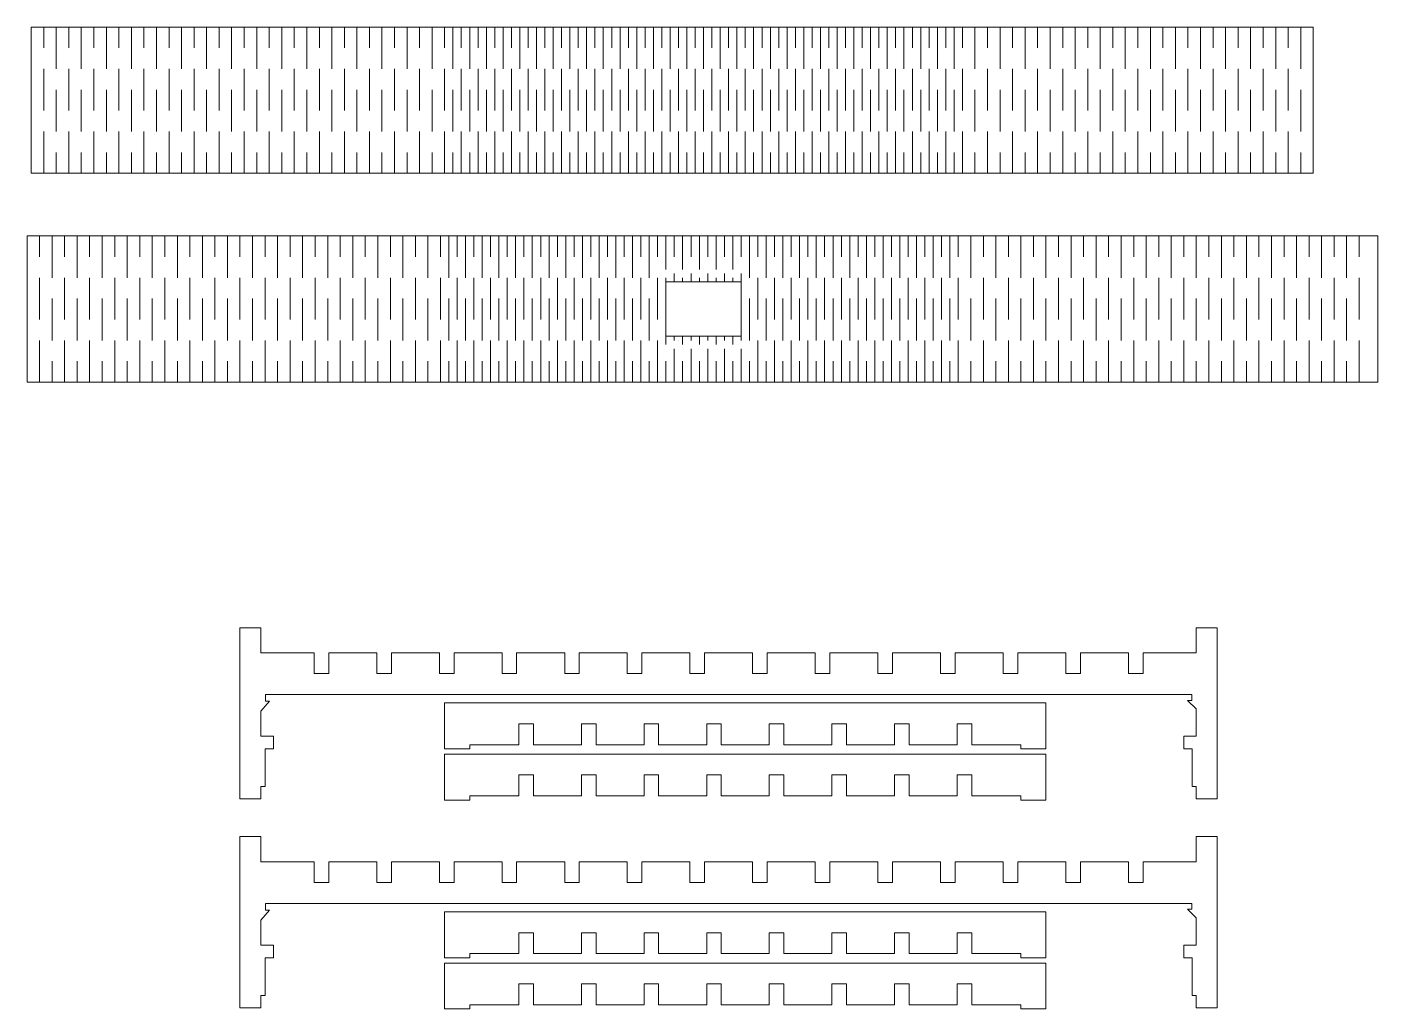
# Model space of a CAD drawing. Header units: millimetres. Extents: x -251 to 712, y 99 to 462.
# Drawn here: x -251 to 72.5, y 150 to 385 of the extents above; entities that cross this region are included whole.
import ezdxf

# ---------------------------------------------------------------- set-up
doc = ezdxf.new("R2010")
doc.units = ezdxf.units.MM
doc.layers.add('Divider', color=1, linetype='Continuous')

msp = doc.modelspace()

# ---------------------------------------------------------------- linework, layer by layer
at = {"color": 5, "lineweight": 0}
for p, q in [((-250, 385), (57, 385)), ((-250, 350), (-250, 385)), ((57, 350), (57, 385)), ((57, 350), (-250, 350)), ((-251, 335), (72.5, 335)), ((-251, 300), (-251, 335)), ((72.5, 335), (72.5, 300)), ((72.5, 300), (-251, 300))]:
    msp.add_line(p, q, dxfattribs=at)
at = {"color": 1, "lineweight": 0}
for p, q in [((-247, 380), (-247, 385)), ((-244, 375), (-244, 385)), ((-241, 380), (-241, 385)), ((-238, 375), (-238, 385)), ((-235, 380), (-235, 385)), ((-232, 375), (-232, 385)), ((-229, 380), (-229, 385)), ((-226, 375), (-226, 385)), ((-223, 380), (-223, 385)), ((-220, 375), (-220, 385)), ((-217, 380), (-217, 385)), ((-214, 375), (-214, 385)), ((-211, 380), (-211, 385)), ((-208, 375), (-208, 385)), ((-205, 380), (-205, 385)), ((-202, 375), (-202, 385)), ((-199, 380), (-199, 385)), ((-196, 375), (-196, 385)), ((-193, 380), (-193, 385)), ((-190, 375), (-190, 385)), ((-187, 380), (-187, 385)), ((-184, 375), (-184, 385)), ((-181, 380), (-181, 385)), ((-178, 375), (-178, 385)), ((-175, 380), (-175, 385)), ((-172, 375), (-172, 385)), ((-169, 380), (-169, 385)), ((-166, 375), (-166, 385)), ((-163, 380), (-163, 385)), ((-160, 375), (-160, 385)), ((-157, 380), (-157, 385)), ((-154, 375), (-154, 385)), ((-151, 380), (-151, 385)), ((-149, 375), (-149, 385)), ((-147, 380), (-147, 385)), ((-145, 375), (-145, 385)), ((-143, 380), (-143, 385)), ((-141, 375), (-141, 385)), ((-139, 380), (-139, 385)), ((-137, 375), (-137, 385)), ((-135, 380), (-135, 385)), ((-133, 375), (-133, 385)), ((-131, 380), (-131, 385)), ((-129, 375), (-129, 385)), ((-127, 380), (-127, 385)), ((-125, 375), (-125, 385)), ((-123, 380), (-123, 385)), ((-121, 375), (-121, 385)), ((-119, 380), (-119, 385)), ((-117, 375), (-117, 385)), ((-115, 380), (-115, 385)), ((-113, 375), (-113, 385)), ((-111, 380), (-111, 385)), ((-109, 375), (-109, 385)), ((-107, 380), (-107, 385)), ((-105, 375), (-105, 385)), ((-103, 380), (-103, 385)), ((-101, 375), (-101, 385)), ((-99, 380), (-99, 385)), ((-97, 375), (-97, 385)), ((-95, 380), (-95, 385)), ((-93, 375), (-93, 385)), ((-91, 380), (-91, 385)), ((-89, 375), (-89, 385)), ((-87, 380), (-87, 385)), ((-85, 375), (-85, 385)), ((-83, 380), (-83, 385)), ((-81, 375), (-81, 385)), ((-79, 380), (-79, 385)), ((-77, 375), (-77, 385)), ((-75, 380), (-75, 385)), ((-73, 375), (-73, 385)), ((-71, 380), (-71, 385)), ((-69, 375), (-69, 385)), ((-67, 380), (-67, 385)), ((-65, 375), (-65, 385)), ((-63, 380), (-63, 385)), ((-61, 375), (-61, 385)), ((-59, 380), (-59, 385)), ((-57, 375), (-57, 385)), ((-55, 380), (-55, 385)), ((-53, 375), (-53, 385)), ((-51, 380), (-51, 385)), ((-49, 375), (-49, 385)), ((-47, 380), (-47, 385)), ((-45, 375), (-45, 385)), ((-43, 380), (-43, 385)), ((-41, 375), (-41, 385)), ((-39, 380), (-39, 385)), ((-37, 375), (-37, 385)), ((-35, 380), (-35, 385)), ((-33, 375), (-33, 385)), ((-31, 380), (-31, 385)), ((-29, 375), (-29, 385)), ((-27, 380), (-27, 385)), ((-24, 375), (-24, 385)), ((-21, 380), (-21, 385)), ((-18, 375), (-18, 385)), ((-15, 380), (-15, 385)), ((-12, 375), (-12, 385)), ((-9, 380), (-9, 385)), ((-6, 375), (-6, 385)), ((-3, 380), (-3, 385)), ((0, 375), (0, 385)), ((3, 380), (3, 385)), ((6, 375), (6, 385)), ((9, 380), (9, 385)), ((12, 375), (12, 385)), ((15, 380), (15, 385)), ((18, 375), (18, 385)), ((21, 380), (21, 385)), ((24, 375), (24, 385)), ((27, 380), (27, 385)), ((30, 375), (30, 385)), ((33, 380), (33, 385)), ((36, 375), (36, 385)), ((39, 380), (39, 385)), ((42, 375), (42, 385)), ((45, 380), (45, 385)), ((48, 375), (48, 385)), ((51, 380), (51, 385)), ((54, 375), (54, 385)), ((-247, 365), (-247, 375)), ((-241, 365), (-241, 375)), ((-235, 365), (-235, 375)), ((-229, 365), (-229, 375)), ((-223, 365), (-223, 375)), ((-217, 365), (-217, 375)), ((-211, 365), (-211, 375)), ((-205, 365), (-205, 375)), ((-199, 365), (-199, 375)), ((-193, 365), (-193, 375)), ((-187, 365), (-187, 375)), ((-181, 365), (-181, 375)), ((-175, 365), (-175, 375)), ((-169, 365), (-169, 375)), ((-163, 365), (-163, 375)), ((-157, 365), (-157, 375)), ((-151, 365), (-151, 375)), ((-147, 365), (-147, 375)), ((-143, 365), (-143, 375)), ((-139, 365), (-139, 375)), ((-135, 365), (-135, 375)), ((-131, 365), (-131, 375)), ((-127, 365), (-127, 375)), ((-123, 365), (-123, 375)), ((-119, 365), (-119, 375)), ((-115, 365), (-115, 375)), ((-111, 365), (-111, 375)), ((-107, 365), (-107, 375)), ((-103, 365), (-103, 375)), ((-99, 365), (-99, 375)), ((-95, 365), (-95, 375)), ((-91, 365), (-91, 375)), ((-87, 365), (-87, 375)), ((-83, 365), (-83, 375)), ((-79, 365), (-79, 375)), ((-75, 365), (-75, 375)), ((-71, 365), (-71, 375)), ((-67, 365), (-67, 375)), ((-63, 365), (-63, 375)), ((-59, 365), (-59, 375)), ((-55, 365), (-55, 375)), ((-51, 365), (-51, 375)), ((-47, 365), (-47, 375)), ((-43, 365), (-43, 375)), ((-39, 365), (-39, 375)), ((-35, 365), (-35, 375)), ((-31, 365), (-31, 375)), ((-27, 365), (-27, 375)), ((-21, 365), (-21, 375)), ((-15, 365), (-15, 375)), ((-9, 365), (-9, 375)), ((-3, 365), (-3, 375)), ((3, 365), (3, 375)), ((9, 365), (9, 375)), ((15, 365), (15, 375)), ((21, 365), (21, 375)), ((27, 365), (27, 375)), ((33, 365), (33, 375)), ((39, 365), (39, 375)), ((45, 365), (45, 375)), ((51, 365), (51, 375)), ((-244, 360), (-244, 370)), ((-238, 360), (-238, 370)), ((-232, 360), (-232, 370)), ((-226, 360), (-226, 370)), ((-220, 360), (-220, 370)), ((-214, 360), (-214, 370)), ((-208, 360), (-208, 370)), ((-202, 360), (-202, 370)), ((-196, 360), (-196, 370)), ((-190, 360), (-190, 370)), ((-184, 360), (-184, 370)), ((-178, 360), (-178, 370)), ((-172, 360), (-172, 370)), ((-166, 360), (-166, 370)), ((-160, 360), (-160, 370)), ((-154, 360), (-154, 370)), ((-149, 360), (-149, 370)), ((-145, 360), (-145, 370)), ((-141, 360), (-141, 370)), ((-137, 360), (-137, 370)), ((-133, 360), (-133, 370)), ((-129, 360), (-129, 370)), ((-125, 360), (-125, 370)), ((-121, 360), (-121, 370)), ((-117, 360), (-117, 370)), ((-113, 360), (-113, 370)), ((-109, 360), (-109, 370)), ((-105, 360), (-105, 370)), ((-101, 360), (-101, 370)), ((-97, 360), (-97, 370)), ((-93, 360), (-93, 370)), ((-89, 360), (-89, 370)), ((-85, 360), (-85, 370)), ((-81, 360), (-81, 370)), ((-77, 360), (-77, 370)), ((-73, 360), (-73, 370)), ((-69, 360), (-69, 370)), ((-65, 360), (-65, 370)), ((-61, 360), (-61, 370)), ((-57, 360), (-57, 370)), ((-53, 360), (-53, 370)), ((-49, 360), (-49, 370)), ((-45, 360), (-45, 370)), ((-41, 360), (-41, 370)), ((-37, 360), (-37, 370)), ((-33, 360), (-33, 370)), ((-29, 360), (-29, 370)), ((-24, 360), (-24, 370)), ((-18, 360), (-18, 370)), ((-12, 360), (-12, 370)), ((-6, 360), (-6, 370)), ((0, 360), (0, 370)), ((6, 360), (6, 370)), ((12, 360), (12, 370)), ((18, 360), (18, 370)), ((24, 360), (24, 370)), ((30, 360), (30, 370)), ((36, 360), (36, 370)), ((42, 360), (42, 370)), ((48, 360), (48, 370)), ((54, 360), (54, 370)), ((-247, 350), (-247, 360)), ((-241, 350), (-241, 360)), ((-235, 350), (-235, 360)), ((-229, 350), (-229, 360)), ((-223, 350), (-223, 360)), ((-217, 350), (-217, 360)), ((-211, 350), (-211, 360)), ((-205, 350), (-205, 360)), ((-199, 350), (-199, 360)), ((-193, 350), (-193, 360)), ((-187, 350), (-187, 360)), ((-181, 350), (-181, 360)), ((-175, 350), (-175, 360)), ((-169, 350), (-169, 360)), ((-163, 350), (-163, 360)), ((-157, 350), (-157, 360)), ((-151, 350), (-151, 360)), ((-147, 350), (-147, 360)), ((-143, 350), (-143, 360)), ((-139, 350), (-139, 360)), ((-135, 350), (-135, 360)), ((-131, 350), (-131, 360)), ((-127, 350), (-127, 360)), ((-123, 350), (-123, 360)), ((-119, 350), (-119, 360)), ((-115, 350), (-115, 360)), ((-111, 350), (-111, 360)), ((-107, 350), (-107, 360)), ((-103, 350), (-103, 360)), ((-99, 350), (-99, 360)), ((-95, 350), (-95, 360)), ((-91, 350), (-91, 360)), ((-87, 350), (-87, 360)), ((-83, 350), (-83, 360)), ((-79, 350), (-79, 360)), ((-75, 350), (-75, 360)), ((-71, 350), (-71, 360)), ((-67, 350), (-67, 360)), ((-63, 350), (-63, 360)), ((-59, 350), (-59, 360)), ((-55, 350), (-55, 360)), ((-51, 350), (-51, 360)), ((-47, 350), (-47, 360)), ((-43, 350), (-43, 360)), ((-39, 350), (-39, 360)), ((-35, 350), (-35, 360)), ((-31, 350), (-31, 360)), ((-27, 350), (-27, 360)), ((-21, 350), (-21, 360)), ((-15, 350), (-15, 360)), ((-9, 350), (-9, 360)), ((-3, 350), (-3, 360)), ((3, 350), (3, 360)), ((9, 350), (9, 360)), ((15, 350), (15, 360)), ((21, 350), (21, 360)), ((27, 350), (27, 360)), ((33, 350), (33, 360)), ((39, 350), (39, 360)), ((45, 350), (45, 360)), ((51, 350), (51, 360)), ((-244, 350), (-244, 355)), ((-238, 350), (-238, 355)), ((-232, 350), (-232, 355)), ((-226, 350), (-226, 355)), ((-220, 350), (-220, 355)), ((-214, 350), (-214, 355)), ((-208, 350), (-208, 355)), ((-202, 350), (-202, 355)), ((-196, 350), (-196, 355)), ((-190, 350), (-190, 355)), ((-184, 350), (-184, 355)), ((-178, 350), (-178, 355)), ((-172, 350), (-172, 355)), ((-166, 350), (-166, 355)), ((-160, 350), (-160, 355)), ((-154, 350), (-154, 355)), ((-149, 350), (-149, 355)), ((-145, 350), (-145, 355)), ((-141, 350), (-141, 355)), ((-137, 350), (-137, 355)), ((-133, 350), (-133, 355)), ((-129, 350), (-129, 355)), ((-125, 350), (-125, 355)), ((-121, 350), (-121, 355)), ((-117, 350), (-117, 355)), ((-113, 350), (-113, 355)), ((-109, 350), (-109, 355)), ((-105, 350), (-105, 355)), ((-101, 350), (-101, 355)), ((-97, 350), (-97, 355)), ((-93, 350), (-93, 355)), ((-89, 350), (-89, 355)), ((-85, 350), (-85, 355)), ((-81, 350), (-81, 355)), ((-77, 350), (-77, 355)), ((-73, 350), (-73, 355)), ((-69, 350), (-69, 355)), ((-65, 350), (-65, 355)), ((-61, 350), (-61, 355)), ((-57, 350), (-57, 355)), ((-53, 350), (-53, 355)), ((-49, 350), (-49, 355)), ((-45, 350), (-45, 355)), ((-41, 350), (-41, 355)), ((-37, 350), (-37, 355)), ((-33, 350), (-33, 355)), ((-29, 350), (-29, 355)), ((-24, 350), (-24, 355)), ((-18, 350), (-18, 355)), ((-12, 350), (-12, 355)), ((-6, 350), (-6, 355)), ((0, 350), (0, 355)), ((6, 350), (6, 355)), ((12, 350), (12, 355)), ((18, 350), (18, 355)), ((24, 350), (24, 355)), ((30, 350), (30, 355)), ((36, 350), (36, 355)), ((42, 350), (42, 355)), ((48, 350), (48, 355)), ((54, 350), (54, 355)), ((-248, 330), (-248, 335)), ((-245, 325), (-245, 335)), ((-242, 330), (-242, 335)), ((-239, 325), (-239, 335)), ((-236, 330), (-236, 335)), ((-233, 325), (-233, 335)), ((-230, 330), (-230, 335)), ((-227, 325), (-227, 335)), ((-224, 330), (-224, 335)), ((-221, 325), (-221, 335)), ((-218, 330), (-218, 335)), ((-215, 325), (-215, 335)), ((-212, 330), (-212, 335)), ((-209, 325), (-209, 335)), ((-206, 330), (-206, 335)), ((-203, 325), (-203, 335)), ((-200, 330), (-200, 335)), ((-197, 325), (-197, 335)), ((-194, 330), (-194, 335)), ((-191, 325), (-191, 335)), ((-188, 330), (-188, 335)), ((-185, 325), (-185, 335)), ((-182, 330), (-182, 335)), ((-179, 325), (-179, 335)), ((-176, 330), (-176, 335)), ((-173, 325), (-173, 335)), ((-170, 330), (-170, 335)), ((-167, 325), (-167, 335)), ((-164, 330), (-164, 335)), ((-161, 325), (-161, 335)), ((-158, 330), (-158, 335)), ((-155, 325), (-155, 335)), ((-152, 330), (-152, 335)), ((-150, 325), (-150, 335)), ((-148, 330), (-148, 335)), ((-146, 325), (-146, 335)), ((-144, 330), (-144, 335)), ((-142, 325), (-142, 335)), ((-140, 330), (-140, 335)), ((-138, 325), (-138, 335)), ((-136, 330), (-136, 335)), ((-134, 325), (-134, 335)), ((-132, 330), (-132, 335)), ((-130, 325), (-130, 335)), ((-128, 330), (-128, 335)), ((-126, 325), (-126, 335)), ((-124, 330), (-124, 335)), ((-122, 325), (-122, 335)), ((-120, 330), (-120, 335)), ((-118, 325), (-118, 335)), ((-116, 330), (-116, 335)), ((-114, 325), (-114, 335)), ((-112, 330), (-112, 335)), ((-110, 325), (-110, 335)), ((-108, 330), (-108, 335)), ((-106, 325), (-106, 335)), ((-104, 330), (-104, 335)), ((-102, 325), (-102, 335)), ((-100, 330), (-100, 335)), ((-98, 327), (-98, 335)), ((-96, 330), (-96, 335)), ((-94, 327), (-94, 335)), ((-92, 330), (-92, 335)), ((-90, 327), (-90, 335)), ((-88, 330), (-88, 335)), ((-86, 327), (-86, 335)), ((-84, 330), (-84, 335)), ((-82, 327), (-82, 335)), ((-80, 330), (-80, 335)), ((-78, 325), (-78, 335)), ((-76, 330), (-76, 335)), ((-74, 325), (-74, 335)), ((-72, 330), (-72, 335)), ((-70, 325), (-70, 335)), ((-68, 330), (-68, 335)), ((-66, 325), (-66, 335)), ((-64, 330), (-64, 335)), ((-62, 325), (-62, 335)), ((-60, 330), (-60, 335)), ((-58, 325), (-58, 335)), ((-56, 330), (-56, 335)), ((-54, 325), (-54, 335)), ((-52, 330), (-52, 335)), ((-50, 325), (-50, 335)), ((-48, 330), (-48, 335)), ((-46, 325), (-46, 335)), ((-44, 330), (-44, 335)), ((-42, 325), (-42, 335)), ((-40, 330), (-40, 335)), ((-38, 325), (-38, 335)), ((-36, 330), (-36, 335)), ((-34, 325), (-34, 335)), ((-32, 330), (-32, 335)), ((-30, 325), (-30, 335)), ((-28, 330), (-28, 335)), ((-25, 325), (-25, 335)), ((-22, 330), (-22, 335)), ((-19, 325), (-19, 335)), ((-16, 330), (-16, 335)), ((-13, 325), (-13, 335)), ((-10, 330), (-10, 335)), ((-7, 325), (-7, 335)), ((-4, 330), (-4, 335)), ((-1, 325), (-1, 335)), ((2, 330), (2, 335)), ((5, 325), (5, 335)), ((8, 330), (8, 335)), ((11, 325), (11, 335)), ((14, 330), (14, 335)), ((17, 325), (17, 335)), ((20, 330), (20, 335)), ((23, 325), (23, 335)), ((26, 330), (26, 335)), ((29, 325), (29, 335)), ((32, 330), (32, 335)), ((35, 325), (35, 335)), ((38, 330), (38, 335)), ((41, 325), (41, 335)), ((44, 330), (44, 335)), ((47, 325), (47, 335)), ((50, 330), (50, 335)), ((53, 325), (53, 335)), ((56, 330), (56, 335)), ((59, 325), (59, 335)), ((62, 330), (62, 335)), ((65, 325), (65, 335)), ((68, 330), (68, 335)), ((-248, 315), (-248, 325)), ((-242, 315), (-242, 325)), ((-236, 315), (-236, 325)), ((-230, 315), (-230, 325)), ((-224, 315), (-224, 325)), ((-218, 315), (-218, 325)), ((-212, 315), (-212, 325)), ((-206, 315), (-206, 325)), ((-200, 315), (-200, 325)), ((-194, 315), (-194, 325)), ((-188, 315), (-188, 325)), ((-182, 315), (-182, 325)), ((-176, 315), (-176, 325)), ((-170, 315), (-170, 325)), ((-164, 315), (-164, 325)), ((-158, 315), (-158, 325)), ((-152, 315), (-152, 325)), ((-148, 315), (-148, 325)), ((-144, 315), (-144, 325)), ((-140, 315), (-140, 325)), ((-136, 315), (-136, 325)), ((-132, 315), (-132, 325)), ((-128, 315), (-128, 325)), ((-124, 315), (-124, 325)), ((-120, 315), (-120, 325)), ((-116, 315), (-116, 325)), ((-112, 315), (-112, 325)), ((-108, 315), (-108, 325)), ((-104, 315), (-104, 325)), ((-100, 315), (-100, 325)), ((-98, 325), (-98, 324)), ((-98, 324), (-98, 311)), ((-98, 324), (-80, 324)), ((-96, 326), (-96, 324)), ((-94, 325), (-94, 324)), ((-92, 326), (-92, 324)), ((-90, 325), (-90, 324)), ((-88, 326), (-88, 324)), ((-86, 325), (-86, 324)), ((-84, 326), (-84, 324)), ((-82, 325), (-82, 324)), ((-80, 326), (-80, 324)), ((-80, 324), (-80, 311)), ((-76, 315), (-76, 325)), ((-72, 315), (-72, 325)), ((-68, 315), (-68, 325)), ((-64, 315), (-64, 325)), ((-60, 315), (-60, 325)), ((-56, 315), (-56, 325)), ((-52, 315), (-52, 325)), ((-48, 315), (-48, 325)), ((-44, 315), (-44, 325)), ((-40, 315), (-40, 325)), ((-36, 315), (-36, 325)), ((-32, 315), (-32, 325)), ((-28, 315), (-28, 325)), ((-22, 315), (-22, 325)), ((-16, 315), (-16, 325)), ((-10, 315), (-10, 325)), ((-4, 315), (-4, 325)), ((2, 315), (2, 325)), ((8, 315), (8, 325)), ((14, 315), (14, 325)), ((20, 315), (20, 325)), ((26, 315), (26, 325)), ((32, 315), (32, 325)), ((38, 315), (38, 325)), ((44, 315), (44, 325)), ((50, 315), (50, 325)), ((56, 315), (56, 325)), ((62, 315), (62, 325)), ((68, 315), (68, 325)), ((-245, 310), (-245, 320)), ((-239, 310), (-239, 320)), ((-233, 310), (-233, 320)), ((-227, 310), (-227, 320)), ((-221, 310), (-221, 320)), ((-215, 310), (-215, 320)), ((-209, 310), (-209, 320)), ((-203, 310), (-203, 320)), ((-197, 310), (-197, 320)), ((-191, 310), (-191, 320)), ((-185, 310), (-185, 320)), ((-179, 310), (-179, 320)), ((-173, 310), (-173, 320)), ((-167, 310), (-167, 320)), ((-161, 310), (-161, 320)), ((-155, 310), (-155, 320)), ((-150, 310), (-150, 320)), ((-146, 310), (-146, 320)), ((-142, 310), (-142, 320)), ((-138, 310), (-138, 320)), ((-134, 310), (-134, 320)), ((-130, 310), (-130, 320)), ((-126, 310), (-126, 320)), ((-122, 310), (-122, 320)), ((-118, 310), (-118, 320)), ((-114, 310), (-114, 320)), ((-110, 310), (-110, 320)), ((-106, 310), (-106, 320)), ((-102, 310), (-102, 320)), ((-78, 310), (-78, 320)), ((-74, 310), (-74, 320)), ((-70, 310), (-70, 320)), ((-66, 310), (-66, 320)), ((-62, 310), (-62, 320)), ((-58, 310), (-58, 320)), ((-54, 310), (-54, 320)), ((-50, 310), (-50, 320)), ((-46, 310), (-46, 320)), ((-42, 310), (-42, 320)), ((-38, 310), (-38, 320)), ((-34, 310), (-34, 320)), ((-30, 310), (-30, 320)), ((-25, 310), (-25, 320)), ((-19, 310), (-19, 320)), ((-13, 310), (-13, 320)), ((-7, 310), (-7, 320)), ((-1, 310), (-1, 320)), ((5, 310), (5, 320)), ((11, 310), (11, 320)), ((17, 310), (17, 320)), ((23, 310), (23, 320)), ((29, 310), (29, 320)), ((35, 310), (35, 320)), ((41, 310), (41, 320)), ((47, 310), (47, 320)), ((53, 310), (53, 320)), ((59, 310), (59, 320)), ((65, 310), (65, 320)), ((-98, 311), (-80, 311)), ((-98, 311), (-98, 309)), ((-96, 311), (-96, 310)), ((-94, 311), (-94, 309)), ((-92, 311), (-92, 310)), ((-90, 311), (-90, 309)), ((-88, 311), (-88, 310)), ((-86, 311), (-86, 309)), ((-84, 311), (-84, 310)), ((-82, 311), (-82, 309)), ((-80, 311), (-80, 310)), ((-248, 300), (-248, 310)), ((-242, 300), (-242, 310)), ((-236, 300), (-236, 310)), ((-230, 300), (-230, 310)), ((-224, 300), (-224, 310)), ((-218, 300), (-218, 310)), ((-212, 300), (-212, 310)), ((-206, 300), (-206, 310)), ((-200, 300), (-200, 310)), ((-194, 300), (-194, 310)), ((-188, 300), (-188, 310)), ((-182, 300), (-182, 310)), ((-176, 300), (-176, 310)), ((-170, 300), (-170, 310)), ((-164, 300), (-164, 310)), ((-158, 300), (-158, 310)), ((-152, 300), (-152, 310)), ((-148, 300), (-148, 310)), ((-144, 300), (-144, 310)), ((-140, 300), (-140, 310)), ((-136, 300), (-136, 310)), ((-132, 300), (-132, 310)), ((-128, 300), (-128, 310)), ((-124, 300), (-124, 310)), ((-120, 300), (-120, 310)), ((-116, 300), (-116, 310)), ((-112, 300), (-112, 310)), ((-108, 300), (-108, 310)), ((-104, 300), (-104, 310)), ((-100, 300), (-100, 310)), ((-96, 300), (-96, 308)), ((-95, 310), (-95, 310)), ((-92, 300), (-92, 308)), ((-88, 300), (-88, 308)), ((-84, 300), (-84, 308)), ((-80, 300), (-80, 308)), ((-76, 300), (-76, 310)), ((-72, 300), (-72, 310)), ((-68, 300), (-68, 310)), ((-64, 300), (-64, 310)), ((-60, 300), (-60, 310)), ((-56, 300), (-56, 310)), ((-52, 300), (-52, 310)), ((-48, 300), (-48, 310)), ((-44, 300), (-44, 310)), ((-40, 300), (-40, 310)), ((-36, 300), (-36, 310)), ((-32, 300), (-32, 310)), ((-28, 300), (-28, 310)), ((-22, 300), (-22, 310)), ((-16, 300), (-16, 310)), ((-10, 300), (-10, 310)), ((-4, 300), (-4, 310)), ((2, 300), (2, 310)), ((8, 300), (8, 310)), ((14, 300), (14, 310)), ((20, 300), (20, 310)), ((26, 300), (26, 310)), ((32, 300), (32, 310)), ((38, 300), (38, 310)), ((44, 300), (44, 310)), ((50, 300), (50, 310)), ((56, 300), (56, 310)), ((62, 300), (62, 310)), ((68, 300), (68, 310)), ((-245, 300), (-245, 305)), ((-239, 300), (-239, 305)), ((-233, 300), (-233, 305)), ((-227, 300), (-227, 305)), ((-221, 300), (-221, 305)), ((-215, 300), (-215, 305)), ((-209, 300), (-209, 305)), ((-203, 300), (-203, 305)), ((-197, 300), (-197, 305)), ((-191, 300), (-191, 305)), ((-185, 300), (-185, 305)), ((-179, 300), (-179, 305)), ((-173, 300), (-173, 305)), ((-167, 300), (-167, 305)), ((-161, 300), (-161, 305)), ((-155, 300), (-155, 305)), ((-150, 300), (-150, 305)), ((-146, 300), (-146, 305)), ((-142, 300), (-142, 305)), ((-138, 300), (-138, 305)), ((-134, 300), (-134, 305)), ((-130, 300), (-130, 305)), ((-126, 300), (-126, 305)), ((-122, 300), (-122, 305)), ((-118, 300), (-118, 305)), ((-114, 300), (-114, 305)), ((-110, 300), (-110, 305)), ((-106, 300), (-106, 305)), ((-102, 300), (-102, 305)), ((-98, 300), (-98, 305)), ((-94, 300), (-94, 305)), ((-90, 300), (-90, 305)), ((-86, 300), (-86, 305)), ((-82, 300), (-82, 305)), ((-78, 300), (-78, 305)), ((-74, 300), (-74, 305)), ((-70, 300), (-70, 305)), ((-66, 300), (-66, 305)), ((-62, 300), (-62, 305)), ((-58, 300), (-58, 305)), ((-54, 300), (-54, 305)), ((-50, 300), (-50, 305)), ((-46, 300), (-46, 305)), ((-42, 300), (-42, 305)), ((-38, 300), (-38, 305)), ((-34, 300), (-34, 305)), ((-30, 300), (-30, 305)), ((-25, 300), (-25, 305)), ((-19, 300), (-19, 305)), ((-13, 300), (-13, 305)), ((-7, 300), (-7, 305)), ((-1, 300), (-1, 305)), ((5, 300), (5, 305)), ((11, 300), (11, 305)), ((17, 300), (17, 305)), ((23, 300), (23, 305)), ((29, 300), (29, 305)), ((35, 300), (35, 305)), ((41, 300), (41, 305)), ((47, 300), (47, 305)), ((53, 300), (53, 305)), ((59, 300), (59, 305)), ((65, 300), (65, 305)), ((-192, 215.25), (-195, 215.25)), ((-192, 212.25), (-192, 215.25)), ((26, 212.25), (26, 215.25)), ((26, 215.25), (29, 215.25)), ((-194, 212.25), (-192, 212.25)), ((28, 212.25), (26, 212.25)), ((-192, 165.25), (-195, 165.25)), ((-192, 162.25), (-192, 165.25)), ((26, 162.25), (26, 165.25)), ((26, 165.25), (29, 165.25)), ((-194, 162.25), (-192, 162.25)), ((28, 162.25), (26, 162.25))]:
    msp.add_line(p, q, dxfattribs=at)
at = {"layer": 'Divider', "lineweight": 0}
for p, q in [((-195, 241.25), (-200, 241.25)), ((-200, 241.25), (-200, 235.25)), ((-195, 235.25), (-195, 241.25)), ((29, 241.25), (34, 241.25)), ((29, 235.25), (29, 241.25)), ((34, 241.25), (34, 224.25)), ((-200, 235.25), (-200, 215.25)), ((-182.25, 235.25), (-195, 235.25)), ((-182.25, 230.25), (-182.25, 235.25)), ((-167.25, 235.25), (-178.75, 235.25)), ((-178.75, 235.25), (-178.75, 230.25)), ((-167.25, 230.25), (-167.25, 235.25)), ((-152.25, 235.25), (-163.75, 235.25)), ((-163.75, 235.25), (-163.75, 230.25)), ((-152.25, 230.25), (-152.25, 235.25)), ((-137.25, 235.25), (-148.75, 235.25)), ((-148.75, 235.25), (-148.75, 230.25)), ((-137.25, 230.25), (-137.25, 235.25)), ((-122.25, 235.25), (-133.75, 235.25)), ((-133.75, 235.25), (-133.75, 230.25)), ((-122.25, 230.25), (-122.25, 235.25)), ((-107.25, 235.25), (-118.75, 235.25)), ((-118.75, 235.25), (-118.75, 230.25)), ((-107.25, 230.25), (-107.25, 235.25)), ((-92.25, 235.25), (-103.75, 235.25)), ((-103.75, 235.25), (-103.75, 230.25)), ((-92.25, 230.25), (-92.25, 235.25)), ((-77.25, 235.25), (-88.75, 235.25)), ((-88.75, 235.25), (-88.75, 230.25)), ((-77.25, 230.25), (-77.25, 235.25)), ((-62.25, 235.25), (-73.75, 235.25)), ((-73.75, 235.25), (-73.75, 230.25)), ((-62.25, 230.25), (-62.25, 235.25)), ((-47.25, 235.25), (-58.75, 235.25)), ((-58.75, 235.25), (-58.75, 230.25)), ((-47.25, 230.25), (-47.25, 235.25)), ((-32.25, 235.25), (-43.75, 235.25)), ((-43.75, 235.25), (-43.75, 230.25)), ((-32.25, 230.25), (-32.25, 235.25)), ((-17.25, 235.25), (-28.75, 235.25)), ((-28.75, 235.25), (-28.75, 230.25)), ((-17.25, 230.25), (-17.25, 235.25)), ((-2.25, 235.25), (-13.75, 235.25)), ((-13.75, 235.25), (-13.75, 230.25)), ((-2.25, 230.25), (-2.25, 235.25)), ((12.75, 235.25), (1.25, 235.25)), ((1.25, 235.25), (1.25, 230.25)), ((12.75, 230.25), (12.75, 235.25)), ((16.25, 235.25), (29, 235.25)), ((16.25, 235.25), (16.25, 230.25)), ((-178.75, 230.25), (-182.25, 230.25)), ((-163.75, 230.25), (-167.25, 230.25)), ((-148.75, 230.25), (-152.25, 230.25)), ((-133.75, 230.25), (-137.25, 230.25)), ((-118.75, 230.25), (-122.25, 230.25)), ((-103.75, 230.25), (-107.25, 230.25)), ((-88.75, 230.25), (-92.25, 230.25)), ((-73.75, 230.25), (-77.25, 230.25)), ((-58.75, 230.25), (-62.25, 230.25)), ((-43.75, 230.25), (-47.25, 230.25)), ((-28.75, 230.25), (-32.25, 230.25)), ((-13.75, 230.25), (-17.25, 230.25)), ((1.25, 230.25), (-2.25, 230.25)), ((16.25, 230.25), (12.75, 230.25)), ((-192.9, 223.65), (-195, 221.25)), ((-193.9, 225.25), (27.9, 225.25)), ((-193.9, 225.25), (-193.9, 223.65)), ((-192.9, 223.65), (-193.9, 223.65)), ((-7, 223.25), (-151, 223.25)), ((-151, 212.25), (-151, 223.25)), ((-7, 212.25), (-7, 223.25)), ((26.9, 223.85), (27.9, 223.85)), ((26.9, 223.85), (29, 221.85)), ((27.9, 225.25), (27.9, 223.85)), ((34, 215.25), (34, 224.25)), ((-195, 215.25), (-195, 221.25)), ((29, 215.25), (29, 221.85)), ((-129.75, 218.25), (-133.25, 218.25)), ((-133.25, 218.25), (-133.25, 213.25)), ((-129.75, 213.25), (-129.75, 218.25)), ((-114.75, 218.25), (-118.25, 218.25)), ((-118.25, 218.25), (-118.25, 213.25)), ((-114.75, 213.25), (-114.75, 218.25)), ((-99.75, 218.25), (-103.25, 218.25)), ((-103.25, 218.25), (-103.25, 213.25)), ((-99.75, 213.25), (-99.75, 218.25)), ((-84.75, 218.25), (-88.25, 218.25)), ((-88.25, 218.25), (-88.25, 213.25)), ((-84.75, 213.25), (-84.75, 218.25)), ((-73.25, 213.25), (-73.25, 218.25)), ((-73.25, 218.25), (-69.75, 218.25)), ((-69.75, 218.25), (-69.75, 213.25)), ((-58.25, 213.25), (-58.25, 218.25)), ((-58.25, 218.25), (-54.75, 218.25)), ((-54.75, 218.25), (-54.75, 213.25)), ((-43.25, 213.25), (-43.25, 218.25)), ((-43.25, 218.25), (-39.75, 218.25)), ((-39.75, 218.25), (-39.75, 213.25)), ((-28.25, 213.25), (-28.25, 218.25)), ((-28.25, 218.25), (-24.75, 218.25)), ((-24.75, 218.25), (-24.75, 213.25)), ((-200, 200.25), (-200, 215.25)), ((34, 215.25), (34, 200.25)), ((-194, 203.25), (-194, 212.25)), ((-151, 212.25), (-145, 212.25)), ((-7, 211), (-151, 211)), ((-151, 200), (-151, 211)), ((-145, 213.25), (-145, 212.25)), ((-145, 213.25), (-133.25, 213.25)), ((-118.25, 213.25), (-129.75, 213.25)), ((-103.25, 213.25), (-114.75, 213.25)), ((-88.25, 213.25), (-99.75, 213.25)), ((-73.25, 213.25), (-84.75, 213.25)), ((-69.75, 213.25), (-58.25, 213.25)), ((-54.75, 213.25), (-43.25, 213.25)), ((-39.75, 213.25), (-28.25, 213.25)), ((-13, 213.25), (-24.75, 213.25)), ((-13, 212.25), (-13, 213.25)), ((-13, 212.25), (-7, 212.25)), ((-7, 200), (-7, 211)), ((28, 203.25), (28, 212.25)), ((-129.75, 206), (-133.25, 206)), ((-133.25, 206), (-133.25, 201)), ((-129.75, 201), (-129.75, 206)), ((-114.75, 206), (-118.25, 206)), ((-118.25, 206), (-118.25, 201)), ((-114.75, 201), (-114.75, 206)), ((-99.75, 206), (-103.25, 206)), ((-103.25, 206), (-103.25, 201)), ((-99.75, 201), (-99.75, 206)), ((-84.75, 206), (-88.25, 206)), ((-88.25, 206), (-88.25, 201)), ((-84.75, 201), (-84.75, 206)), ((-73.25, 201), (-73.25, 206)), ((-73.25, 206), (-69.75, 206)), ((-69.75, 206), (-69.75, 201)), ((-58.25, 201), (-58.25, 206)), ((-58.25, 206), (-54.75, 206)), ((-54.75, 206), (-54.75, 201)), ((-43.25, 201), (-43.25, 206)), ((-43.25, 206), (-39.75, 206)), ((-39.75, 206), (-39.75, 201)), ((-28.25, 201), (-28.25, 206)), ((-28.25, 206), (-24.75, 206)), ((-24.75, 206), (-24.75, 201)), ((-195, 200.25), (-195, 203.25)), ((-195, 203.25), (-194, 203.25)), ((-145, 201), (-145, 200)), ((-145, 201), (-133.25, 201)), ((-118.25, 201), (-129.75, 201)), ((-103.25, 201), (-114.75, 201)), ((-88.25, 201), (-99.75, 201)), ((-73.25, 201), (-84.75, 201)), ((-69.75, 201), (-58.25, 201)), ((-54.75, 201), (-43.25, 201)), ((-39.75, 201), (-28.25, 201)), ((-13, 201), (-24.75, 201)), ((-13, 200), (-13, 201)), ((29, 203.25), (28, 203.25)), ((29, 200.25), (29, 203.25)), ((-195, 200.25), (-200, 200.25)), ((-151, 200), (-145, 200)), ((-13, 200), (-7, 200)), ((34, 200.25), (29, 200.25)), ((-195, 191.25), (-200, 191.25)), ((-200, 191.25), (-200, 185.25)), ((-195, 185.25), (-195, 191.25)), ((29, 191.25), (34, 191.25)), ((29, 185.25), (29, 191.25)), ((34, 191.25), (34, 174.25)), ((-200, 185.25), (-200, 165.25)), ((-182.25, 185.25), (-195, 185.25)), ((-182.25, 180.25), (-182.25, 185.25)), ((-167.25, 185.25), (-178.75, 185.25)), ((-178.75, 185.25), (-178.75, 180.25)), ((-167.25, 180.25), (-167.25, 185.25)), ((-152.25, 185.25), (-163.75, 185.25)), ((-163.75, 185.25), (-163.75, 180.25)), ((-152.25, 180.25), (-152.25, 185.25)), ((-137.25, 185.25), (-148.75, 185.25)), ((-148.75, 185.25), (-148.75, 180.25)), ((-137.25, 180.25), (-137.25, 185.25)), ((-122.25, 185.25), (-133.75, 185.25)), ((-133.75, 185.25), (-133.75, 180.25)), ((-122.25, 180.25), (-122.25, 185.25)), ((-107.25, 185.25), (-118.75, 185.25)), ((-118.75, 185.25), (-118.75, 180.25)), ((-107.25, 180.25), (-107.25, 185.25)), ((-92.25, 185.25), (-103.75, 185.25)), ((-103.75, 185.25), (-103.75, 180.25)), ((-92.25, 180.25), (-92.25, 185.25)), ((-77.25, 185.25), (-88.75, 185.25)), ((-88.75, 185.25), (-88.75, 180.25)), ((-77.25, 180.25), (-77.25, 185.25)), ((-62.25, 185.25), (-73.75, 185.25)), ((-73.75, 185.25), (-73.75, 180.25)), ((-62.25, 180.25), (-62.25, 185.25)), ((-47.25, 185.25), (-58.75, 185.25)), ((-58.75, 185.25), (-58.75, 180.25)), ((-47.25, 180.25), (-47.25, 185.25)), ((-32.25, 185.25), (-43.75, 185.25)), ((-43.75, 185.25), (-43.75, 180.25)), ((-32.25, 180.25), (-32.25, 185.25)), ((-17.25, 185.25), (-28.75, 185.25)), ((-28.75, 185.25), (-28.75, 180.25)), ((-17.25, 180.25), (-17.25, 185.25)), ((-2.25, 185.25), (-13.75, 185.25)), ((-13.75, 185.25), (-13.75, 180.25)), ((-2.25, 180.25), (-2.25, 185.25)), ((12.75, 185.25), (1.25, 185.25)), ((1.25, 185.25), (1.25, 180.25)), ((12.75, 180.25), (12.75, 185.25)), ((16.25, 185.25), (29, 185.25)), ((16.25, 185.25), (16.25, 180.25)), ((-178.75, 180.25), (-182.25, 180.25)), ((-163.75, 180.25), (-167.25, 180.25)), ((-148.75, 180.25), (-152.25, 180.25)), ((-133.75, 180.25), (-137.25, 180.25)), ((-118.75, 180.25), (-122.25, 180.25)), ((-103.75, 180.25), (-107.25, 180.25)), ((-88.75, 180.25), (-92.25, 180.25)), ((-73.75, 180.25), (-77.25, 180.25)), ((-58.75, 180.25), (-62.25, 180.25)), ((-43.75, 180.25), (-47.25, 180.25)), ((-28.75, 180.25), (-32.25, 180.25)), ((-13.75, 180.25), (-17.25, 180.25)), ((1.25, 180.25), (-2.25, 180.25)), ((16.25, 180.25), (12.75, 180.25)), ((-193.9, 175.25), (27.9, 175.25)), ((-193.9, 175.25), (-193.9, 173.65)), ((27.9, 175.25), (27.9, 173.85)), ((-192.9, 173.65), (-195, 171.25)), ((-192.9, 173.65), (-193.9, 173.65)), ((-7, 173.25), (-151, 173.25)), ((-151, 162.25), (-151, 173.25)), ((-7, 162.25), (-7, 173.25)), ((26.9, 173.85), (27.9, 173.85)), ((26.9, 173.85), (29, 171.85)), ((29, 165.25), (29, 171.85)), ((34, 165.25), (34, 174.25)), ((-195, 165.25), (-195, 171.25)), ((-129.75, 168.25), (-133.25, 168.25)), ((-133.25, 168.25), (-133.25, 163.25)), ((-129.75, 163.25), (-129.75, 168.25)), ((-114.75, 168.25), (-118.25, 168.25)), ((-118.25, 168.25), (-118.25, 163.25)), ((-114.75, 163.25), (-114.75, 168.25)), ((-99.75, 168.25), (-103.25, 168.25)), ((-103.25, 168.25), (-103.25, 163.25)), ((-99.75, 163.25), (-99.75, 168.25)), ((-84.75, 168.25), (-88.25, 168.25)), ((-88.25, 168.25), (-88.25, 163.25)), ((-84.75, 163.25), (-84.75, 168.25)), ((-73.25, 163.25), (-73.25, 168.25)), ((-73.25, 168.25), (-69.75, 168.25)), ((-69.75, 168.25), (-69.75, 163.25)), ((-58.25, 163.25), (-58.25, 168.25)), ((-58.25, 168.25), (-54.75, 168.25)), ((-54.75, 168.25), (-54.75, 163.25)), ((-43.25, 163.25), (-43.25, 168.25)), ((-43.25, 168.25), (-39.75, 168.25)), ((-39.75, 168.25), (-39.75, 163.25)), ((-28.25, 163.25), (-28.25, 168.25)), ((-28.25, 168.25), (-24.75, 168.25)), ((-24.75, 168.25), (-24.75, 163.25)), ((-200, 150.25), (-200, 165.25)), ((34, 165.25), (34, 150.25)), ((-194, 153.25), (-194, 162.25)), ((-151, 162.25), (-145, 162.25)), ((-145, 163.25), (-145, 162.25)), ((-145, 163.25), (-133.25, 163.25)), ((-118.25, 163.25), (-129.75, 163.25)), ((-103.25, 163.25), (-114.75, 163.25)), ((-88.25, 163.25), (-99.75, 163.25)), ((-73.25, 163.25), (-84.75, 163.25)), ((-69.75, 163.25), (-58.25, 163.25)), ((-54.75, 163.25), (-43.25, 163.25)), ((-39.75, 163.25), (-28.25, 163.25)), ((-13, 163.25), (-24.75, 163.25)), ((-13, 162.25), (-13, 163.25)), ((-13, 162.25), (-7, 162.25)), ((28, 153.25), (28, 162.25)), ((-7, 161), (-151, 161)), ((-151, 150), (-151, 161)), ((-7, 150), (-7, 161)), ((-129.75, 156), (-133.25, 156)), ((-133.25, 156), (-133.25, 151)), ((-129.75, 151), (-129.75, 156)), ((-114.75, 156), (-118.25, 156)), ((-118.25, 156), (-118.25, 151)), ((-114.75, 151), (-114.75, 156)), ((-99.75, 156), (-103.25, 156)), ((-103.25, 156), (-103.25, 151)), ((-99.75, 151), (-99.75, 156)), ((-84.75, 156), (-88.25, 156)), ((-88.25, 156), (-88.25, 151)), ((-84.75, 151), (-84.75, 156)), ((-73.25, 151), (-73.25, 156)), ((-73.25, 156), (-69.75, 156)), ((-69.75, 156), (-69.75, 151)), ((-58.25, 151), (-58.25, 156)), ((-58.25, 156), (-54.75, 156)), ((-54.75, 156), (-54.75, 151)), ((-43.25, 151), (-43.25, 156)), ((-43.25, 156), (-39.75, 156)), ((-39.75, 156), (-39.75, 151)), ((-28.25, 151), (-28.25, 156)), ((-28.25, 156), (-24.75, 156)), ((-24.75, 156), (-24.75, 151)), ((-195, 150.25), (-195, 153.25)), ((-195, 153.25), (-194, 153.25)), ((29, 153.25), (28, 153.25)), ((29, 150.25), (29, 153.25)), ((-195, 150.25), (-200, 150.25)), ((-151, 150), (-145, 150)), ((-145, 151), (-145, 150)), ((-145, 151), (-133.25, 151)), ((-118.25, 151), (-129.75, 151)), ((-103.25, 151), (-114.75, 151)), ((-88.25, 151), (-99.75, 151)), ((-73.25, 151), (-84.75, 151)), ((-69.75, 151), (-58.25, 151)), ((-54.75, 151), (-43.25, 151)), ((-39.75, 151), (-28.25, 151)), ((-13, 151), (-24.75, 151)), ((-13, 150), (-13, 151)), ((-13, 150), (-7, 150)), ((34, 150.25), (29, 150.25))]:
    msp.add_line(p, q, dxfattribs=at)

doc.saveas('drawing.dxf')
